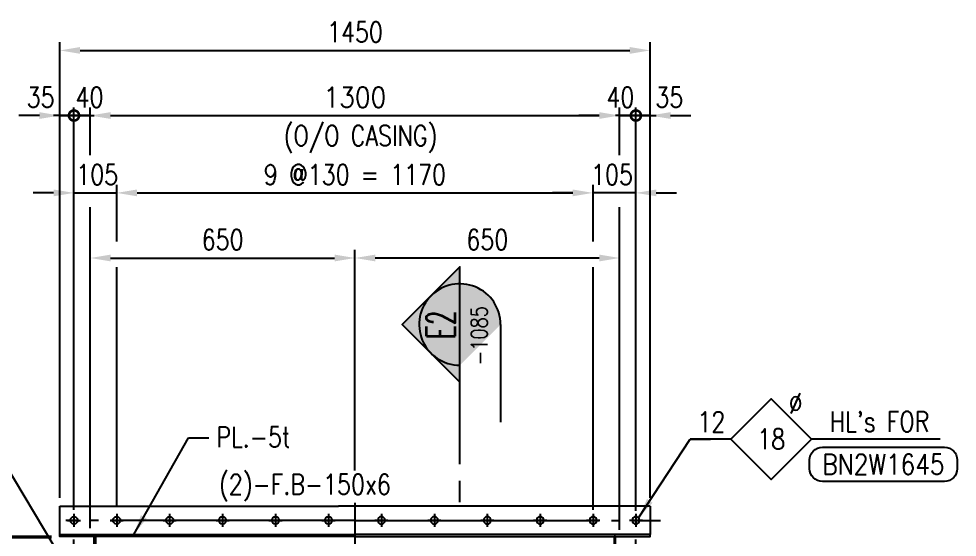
# Model space of a CAD drawing. Header units: millimetres. Extents: x 0 to 232280, y -26939 to 23794.
# Drawn here: x 16939 to 20396, y -16426 to -14515 of the extents above; entities that cross this region are included whole.
import ezdxf
from ezdxf.enums import TextEntityAlignment as Align

# ---------------------------------------------------------------- set-up
doc = ezdxf.new("R2010")
doc.units = ezdxf.units.MM
doc.header["$LTSCALE"] = 30
doc.linetypes.add('JNK-CENTER', pattern=[34, 30, -1.5, 1, -1.5])
for name, color, linetype in [('CEN-R', 1, 'JNK-CENTER'), ('CON-C', 4, 'Continuous'), ('CON-G', 3, 'Continuous'), ('CON-W', 7, 'Continuous'), ('CON-Y', 2, 'Continuous'), ('conL-g', 3, 'Continuous'), ('Dim-W', 7, 'Continuous'), ('TXT-Y', 2, 'Continuous')]:
    doc.layers.add(name, color=color, linetype=linetype)
doc.styles.add('SIMPLEX', font='simplex.shx', dxfattribs={"width": 0.8})
doc.dimstyles.new('DIM30_15', dxfattribs={"dimscale": 30, "dimtxt": 2.5, "dimasz": 2.5, "dimexe": 1, "dimexo": 1, "dimgap": 1, "dimtad": 1, "dimdec": 0, "dimlfac": 0.5, "dimdsep": 46, "dimtxsty": 'SIMPLEX', "dimcen": 0, "dimclrd": 7, "dimclre": 7, "dimclrt": 2, "dimadec": 1, "dimazin": 2, "dimtfac": 1, "dimtdec": 0, "dimtix": 1, "dimtmove": 2, "dimatfit": 0, "dimfxl": 1, "dimtolj": 1, "dimtzin": 0, "dimarcsym": 0})
doc.dimstyles.new('DIM30X1.5', dxfattribs={"dimscale": 30, "dimtxt": 2.5, "dimasz": 2.5, "dimexe": 1, "dimexo": 1, "dimgap": 1, "dimtad": 1, "dimdec": 0, "dimlfac": 0.6666666666666665, "dimdsep": 46, "dimtxsty": 'SIMPLEX', "dimcen": 0, "dimclrd": 7, "dimclre": 7, "dimclrt": 2, "dimadec": 1, "dimazin": 2, "dimtfac": 1, "dimtdec": 0, "dimtix": 1, "dimtmove": 2, "dimatfit": 0, "dimfxl": 1, "dimtolj": 1, "dimtzin": 0, "dimarcsym": 0})
doc.dimstyles.new('DIM30x3', dxfattribs={"dimscale": 30, "dimtxt": 2.5, "dimasz": 2.5, "dimexe": 1, "dimexo": 1, "dimgap": 1, "dimtad": 1, "dimdec": 0, "dimlfac": 0.33333333333333, "dimdsep": 46, "dimtxsty": 'SIMPLEX', "dimcen": 0, "dimclrd": 7, "dimclre": 7, "dimclrt": 2, "dimadec": 1, "dimazin": 2, "dimtfac": 1, "dimtdec": 0, "dimtix": 1, "dimtmove": 2, "dimatfit": 0, "dimfxl": 1, "dimtolj": 1, "dimtzin": 0, "dimarcsym": 0})

# ---------------------------------------------------------------- blocks, each defined once
blk = doc.blocks.new('*D636')
at = {"layer": 'DEFPOINTS', "color": 0, "transparency": 16777216}
for p in [(15637.82012871441, -16423.61408833099), (17090.14609741546, -16423.61408833099), (17090.14609741546, -16428.11408833099)]:
    blk.add_point(p, dxfattribs=at)
at = {"layer": 'Dim-W', "color": 7, "lineweight": -2, "transparency": 16777216}
for p, q in [((15637.82012871441, -16348.61408833099), (15637.82012871441, -16273.61408833099)), ((17060.14609741546, -16423.61408833099), (15607.82012871441, -16423.61408833099)), ((17060.14609741546, -16428.11408833099), (15607.82012871441, -16428.11408833099)), ((15637.82012871441, -16428.11408833099), (15637.82012871441, -16423.61408833099)), ((15637.82012871441, -16503.11408833099), (15637.82012871441, -16578.11408833099))]:
    blk.add_line(p, q, dxfattribs=at)
at = {"layer": 'Dim-W', "color": 7, "transparency": 16777216}
for points in [[(15625.32012871441, -16348.61408833099), (15650.32012871441, -16348.61408833099), (15637.82012871441, -16423.61408833099)], [(15625.32012871441, -16503.11408833099), (15650.32012871441, -16503.11408833099), (15637.82012871441, -16428.11408833099)]]:
    blk.add_solid(points, dxfattribs=at)
at = {"layer": 'Dim-W', "color": 2, "transparency": 16777216, "insert": (15570.32012871441, -16354.89879083619), "char_height": 75, "attachment_point": 5, "rotation": 90, "style": 'SIMPLEX'}
blk.add_mtext('\\A1;*3', dxfattribs=at)
blk = doc.blocks.new('*D640')
at = {"layer": 'DEFPOINTS', "color": 0, "transparency": 16777216}
for p in [(16117.82012871441, -16428.11408833099), (17090.14609741546, -16428.11408833099), (17089.87276352053, -16581.11408833099)]:
    blk.add_point(p, dxfattribs=at)
at = {"layer": 'Dim-W', "color": 7, "lineweight": -2, "transparency": 16777216}
for p, q in [((16117.82012871441, -16353.11408833099), (16117.82012871441, -16278.11408833099)), ((17060.14609741546, -16428.11408833099), (16087.82012871441, -16428.11408833099)), ((16117.82012871441, -16581.11408833099), (16117.82012871441, -16428.11408833099)), ((17059.87276352053, -16581.11408833099), (16087.82012871441, -16581.11408833099)), ((16117.82012871441, -16656.11408833099), (16117.82012871441, -16731.11408833099))]:
    blk.add_line(p, q, dxfattribs=at)
at = {"layer": 'Dim-W', "color": 7, "transparency": 16777216}
for points in [[(16105.32012871441, -16353.11408833099), (16130.32012871441, -16353.11408833099), (16117.82012871441, -16428.11408833099)], [(16105.32012871441, -16656.11408833099), (16130.32012871441, -16656.11408833099), (16117.82012871441, -16581.11408833099)]]:
    blk.add_solid(points, dxfattribs=at)
at = {"layer": 'Dim-W', "color": 2, "transparency": 16777216, "insert": (16050.32012871442, -16504.61408833099), "char_height": 75, "attachment_point": 5, "rotation": 90, "style": 'SIMPLEX'}
blk.add_mtext('\\A1;102', dxfattribs=at)
blk = doc.blocks.new('A$C2FEE125F')
at = {"layer": 'CEN-R'}
for p, q in [((-16.02568226856238, 0), (16.02568226856238, 0)), ((0, 16.02568226856238), (0, -16.02568226856238))]:
    blk.add_line(p, q, dxfattribs=at)
at = {"layer": 'conL-g'}
blk.add_circle((0, 0), 9, dxfattribs=at)
blk = doc.blocks.new('SECMARK1')
at = {"layer": 'CON-Y'}
h = blk.add_hatch(color=256, dxfattribs=at)
edge = h.paths.add_edge_path()
edge.add_line((21.82666666666668, 7.071067811865485), (18.29113276073393, 3.535533905932776))
edge.add_arc((21.82666666666668, 4.707345624410664e-14), 5.000000000000002, 44.99999999999977, 135.0000000000001, ccw=False)
edge.add_line((25.36220057259943, 3.535533905932773), (21.82666666666668, 7.071067811865485))
h = blk.add_hatch(color=256, dxfattribs=at)
edge = h.paths.add_edge_path()
edge.add_line((14.75559885480128, 4.707345624410664e-14), (16.82666666666668, 1.689559442740931e-14))
edge.add_arc((21.82666666666668, 4.618527782440651e-14), 5, 135.0000000000001, 180.0000000000003, ccw=False)
edge.add_line((18.29113276073393, 3.535533905932776), (14.75559885480128, 4.707345624410664e-14))
edge = h.paths.add_edge_path()
edge.add_arc((21.82666666666668, 4.736951571734001e-14), 5, 270, 540.0000000000005)
h = blk.add_hatch(color=256, dxfattribs=at)
edge = h.paths.add_edge_path()
edge.add_line((26.82666666666668, 4.332076805060308e-14), (28.89773447853207, 4.736951571734001e-14))
edge.add_line((28.89773447853207, 4.736951571734001e-14), (25.36220057259943, 3.535533905932773))
edge.add_arc((21.82666666666668, 4.951594689828198e-14), 5, -1.1368683772161603e-13, 44.999999999999716, ccw=False)
at = {"layer": 'CON-C'}
blk.add_line((0, 0), (2.633333333333307, 0), dxfattribs=at)
blk.add_lwpolyline([(4.666666666666639, 0), (28.89773447853207, 4.736951571734001e-14), (21.82666666666668, 7.071067811865485), (14.75559885480128, 4.736951571734001e-14)], dxfattribs=at)
at = {"layer": 'CON-Y'}
blk.add_line((21.82666666666668, -4.999999999999953), (9.823333333333341, -4.999999999999953), dxfattribs=at)
blk.add_arc((21.82666666666668, 4.736951571734001e-14), 5, 270, 180.0000000000004, dxfattribs=at)
at = {"layer": 'CON-C', "style": 'SIMPLEX', "width": 0.8}
blk.add_attdef('TAG', text='', height=3.5, dxfattribs=at).set_placement((21.80333333333334, 0.5800000000000568), align=Align.CENTER)
at = {"layer": 'CON-Y', "style": 'SIMPLEX', "width": 0.8}
blk.add_attdef('H0000-0000', text='', height=2, dxfattribs=at).set_placement((24.66333333333334, -3.379999999999943), align=Align.RIGHT)
blk = doc.blocks.new('BOLTHOLE')
at = {"layer": 'CON-W'}
blk.add_line((25.69684446512193, 0), (9.89949493661161, 0), dxfattribs=at)
blk.add_lwpolyline([(0, 0), (4.949747468305802, 4.949747468305844), (9.89949493661161, 0), (4.949747468305802, -4.949747468305759)], close=True, dxfattribs=at)
at = {"layer": 'CON-Y', "style": 'SIMPLEX', "width": 0.8}
for s, p in [('%%C', (8.808557265427133, 3.123021600288936)), ("HL's FOR", (24.36912746646038, 0.9010126853475384))]:
    blk.add_text(s, height=2.5, dxfattribs=at).set_placement(p, align=Align.RIGHT)
blk.add_attdef('4', text='', height=2.5, dxfattribs=at).set_placement((-0.6922360073094751, 0.8662892812148044), align=Align.RIGHT)
blk.add_attdef('22', text='', height=2.5, dxfattribs=at).set_placement((4.949747468305802, 0), align=Align.MIDDLE_CENTER)
blk = doc.blocks.new('boltmark')
at = {"layer": 'CON-Y'}
blk.add_lwpolyline([(0, -4.199666666666602), (14.99954366478296, -4.199666666666602, 0.4142135623730951), (16.56204366478296, -2.637166666666779), (16.56204366478296, -1.56249999999973, 0.414213562373095), (14.99954366478296, 2.700062395888381e-13), (0, 0, 0.4142135623730943), (-1.5625, -1.5625), (-1.5625, -2.637166666666779, 0.4142135623730959)], format="xyb", close=True, dxfattribs=at)
at = {"layer": 'CON-G', "style": 'SIMPLEX', "width": 0.8025233553132332}
blk.add_attdef('BN2W1650', text='', height=2.5, dxfattribs=at).set_placement((-8.526512829121202e-14, -3.3496666666666), (14.99954366478296, -3.3496666666666), align=Align.FIT)
blk = doc.blocks.new('*D738')
at = {"layer": 'CON-W', "color": 7, "lineweight": -2, "transparency": 16777216}
for p, q in [((17202.64609741546, -15017.6059597362), (17202.64609741546, -14841.45693572713)), ((19152.6460974152, -15017.6059597362), (19152.6460974152, -14841.45693572713)), ((17277.64609741546, -14871.45693572713), (19077.6460974152, -14871.45693572713)), ((17202.64609741546, -16392.60944743868), (17202.64609741546, -15209.26755548226)), ((19152.6460974152, -16398.11408833099), (19152.6460974152, -15209.26755548226))]:
    blk.add_line(p, q, dxfattribs=at)
at = {"layer": 'CON-W', "color": 7, "transparency": 16777216}
for points in [[(17277.64609741546, -14858.95693572713), (17277.64609741546, -14883.95693572713), (17202.64609741546, -14871.45693572713)], [(19077.6460974152, -14858.95693572713), (19077.6460974152, -14883.95693572713), (19152.6460974152, -14871.45693572713)]]:
    blk.add_solid(points, dxfattribs=at)
at = {"layer": 'DEFPOINTS', "color": 0, "transparency": 16777216}
for p in [(19152.6460974152, -14871.45693572713), (17202.64609741546, -16422.60944743868), (19152.6460974152, -16428.11408833099)]:
    blk.add_point(p, dxfattribs=at)
at = {"layer": 'CON-W', "color": 2, "transparency": 16777216, "char_height": 75, "attachment_point": 5, "style": 'SIMPLEX'}
for s, insert in [('\\A1;{\\Fromans,whgtxt|c129;\\W0.9;1300\\A0;\\Fsimplex|c129;\\W0.8;', (18177.64609741533, -14803.95693572713)), ('\\A1;{\\A0; (O/O CASING)}}', (18177.64609741533, -14958.59979286999))]:
    blk.add_mtext(s, dxfattribs=dict(at, insert=insert))
blk = doc.blocks.new('*D625')
at = {"layer": 'CON-W', "color": 7, "lineweight": -2, "transparency": 16777216}
for p, q in [((17090.14609741546, -16281.11408833098), (17090.14609741546, -14601.45693572713)), ((19265.1460974152, -16281.11408833098), (19265.1460974152, -14601.45693572713)), ((17165.14609741546, -14631.45693572713), (19190.1460974152, -14631.45693572713))]:
    blk.add_line(p, q, dxfattribs=at)
at = {"layer": 'CON-W', "color": 7, "transparency": 16777216}
for points in [[(17165.14609741546, -14618.95693572713), (17165.14609741546, -14643.95693572713), (17090.14609741546, -14631.45693572713)], [(19190.1460974152, -14618.95693572713), (19190.1460974152, -14643.95693572713), (19265.1460974152, -14631.45693572713)]]:
    blk.add_solid(points, dxfattribs=at)
at = {"layer": 'DEFPOINTS', "color": 0, "transparency": 16777216}
for p in [(19265.1460974152, -14631.45693572713), (17090.14609741546, -16311.11408833098), (19265.1460974152, -16311.11408833098)]:
    blk.add_point(p, dxfattribs=at)
at = {"layer": 'CON-W', "color": 2, "transparency": 16777216, "insert": (18177.64609741533, -14563.95693572713), "char_height": 75, "attachment_point": 5, "style": 'SIMPLEX'}
blk.add_mtext('\\A1;1450', dxfattribs=at)
blk = doc.blocks.new('*D626')
at = {"layer": 'CON-W', "color": 7, "lineweight": -2, "transparency": 16777216}
for p, q in [((17202.64609741546, -16392.60944743868), (17202.64609741546, -15366.59953491246)), ((18177.64609741533, -16179.34935192957), (18177.64609741533, -15366.59953491246)), ((17277.64609741546, -15396.59953491246), (18102.64609741533, -15396.59953491246))]:
    blk.add_line(p, q, dxfattribs=at)
at = {"layer": 'CON-W', "color": 7, "transparency": 16777216}
for points in [[(17277.64609741546, -15384.09953491246), (17277.64609741546, -15409.09953491246), (17202.64609741546, -15396.59953491246)], [(18102.64609741533, -15384.09953491246), (18102.64609741533, -15409.09953491246), (18177.64609741533, -15396.59953491246)]]:
    blk.add_solid(points, dxfattribs=at)
at = {"layer": 'DEFPOINTS', "color": 0, "transparency": 16777216}
for p in [(18177.64609741533, -15396.59953491246), (18177.64609741533, -16209.34935192957), (17202.64609741546, -16422.60944743868)]:
    blk.add_point(p, dxfattribs=at)
at = {"layer": 'CON-W', "color": 2, "transparency": 16777216, "insert": (17690.14609741539, -15329.09953491246), "char_height": 75, "attachment_point": 5, "style": 'SIMPLEX'}
blk.add_mtext('\\A1;650', dxfattribs=at)
blk = doc.blocks.new('_DotSmall')
at = {"color": 0, "linetype": 'ByBlock', "const_width": 0.5}
blk.add_lwpolyline([(-0.0625, 0, 1), (0.0625, 0, 1)], format="xyb", close=True, dxfattribs=at)
blk = doc.blocks.new('*D627')
at = {"layer": 'DEFPOINTS', "color": 0, "transparency": 16777216}
for p in [(19212.6460974152, -14871.45693572713), (19265.1460974152, -16311.11408833098), (19212.6460974152, -16328.10944743868)]:
    blk.add_point(p, dxfattribs=at)
at = {"layer": 'Dim-W', "color": 7, "lineweight": -2, "transparency": 16777216}
for p, q in [((19212.6460974152, -16298.10944743868), (19212.6460974152, -14841.45693572713)), ((19265.1460974152, -16281.11408833098), (19265.1460974152, -14841.45693572713)), ((19212.6460974152, -14871.45693572713), (19137.6460974152, -14871.45693572713)), ((19265.1460974152, -14871.45693572713), (19212.6460974152, -14871.45693572713)), ((19340.1460974152, -14871.45693572713), (19415.1460974152, -14871.45693572713))]:
    blk.add_line(p, q, dxfattribs=at)
at = {"layer": 'Dim-W', "color": 7, "transparency": 16777216}
blk.add_solid([(19340.1460974152, -14858.95693572713), (19340.1460974152, -14883.95693572713), (19265.1460974152, -14871.45693572713)], dxfattribs=at)
at = {"layer": 'Dim-W', "color": 7, "lineweight": -2, "transparency": 16777216, "xscale": 75, "yscale": 75, "zscale": 75}
blk.add_blockref('_DotSmall', (19212.6460974152, -14871.45693572713), dxfattribs=at)
at = {"layer": 'Dim-W', "color": 2, "transparency": 16777216, "insert": (19335.67928552754, -14803.95693572713), "char_height": 75, "attachment_point": 5, "style": 'SIMPLEX'}
blk.add_mtext('\\A1;35', dxfattribs=at)
blk = doc.blocks.new('*D739')
at = {"layer": 'DEFPOINTS', "color": 0, "transparency": 16777216}
for p in [(19212.6460974152, -14871.45693572713), (19212.6460974152, -16328.10944743868), (19152.6460974152, -16428.11408833099)]:
    blk.add_point(p, dxfattribs=at)
at = {"layer": 'Dim-W', "color": 7, "lineweight": -2, "transparency": 16777216}
for p, q in [((19152.6460974152, -15017.6059597362), (19152.6460974152, -14841.45693572713)), ((19212.6460974152, -16298.10944743868), (19212.6460974152, -14841.45693572713)), ((19077.6460974152, -14871.45693572713), (19002.6460974152, -14871.45693572713)), ((19152.6460974152, -14871.45693572713), (19212.6460974152, -14871.45693572713)), ((19212.6460974152, -14871.45693572713), (19287.6460974152, -14871.45693572713)), ((19152.6460974152, -16398.11408833099), (19152.6460974152, -15209.26755548226))]:
    blk.add_line(p, q, dxfattribs=at)
at = {"layer": 'Dim-W', "color": 7, "transparency": 16777216}
blk.add_solid([(19077.6460974152, -14858.95693572713), (19077.6460974152, -14883.95693572713), (19152.6460974152, -14871.45693572713)], dxfattribs=at)
at = {"layer": 'Dim-W', "color": 7, "lineweight": -2, "transparency": 16777216, "xscale": 75, "yscale": 75, "zscale": 75, "rotation": 180}
blk.add_blockref('_DotSmall', (19212.6460974152, -14871.45693572713), dxfattribs=at)
at = {"layer": 'Dim-W', "color": 2, "transparency": 16777216, "insert": (19155.3449136206, -14803.95693572713), "char_height": 75, "attachment_point": 5, "style": 'SIMPLEX'}
blk.add_mtext('\\A1;40', dxfattribs=at)
blk = doc.blocks.new('*D628')
at = {"layer": 'CON-W', "color": 7, "lineweight": -2, "transparency": 16777216}
for p, q in [((18177.64609741533, -16179.34935192957), (18177.64609741533, -15366.59953491246)), ((19152.6460974152, -16398.11408833099), (19152.6460974152, -15366.59953491246)), ((19077.6460974152, -15396.59953491246), (18252.64609741533, -15396.59953491246))]:
    blk.add_line(p, q, dxfattribs=at)
at = {"layer": 'CON-W', "color": 7, "transparency": 16777216}
for points in [[(18252.64609741533, -15384.09953491246), (18252.64609741533, -15409.09953491246), (18177.64609741533, -15396.59953491246)], [(19077.6460974152, -15384.09953491246), (19077.6460974152, -15409.09953491246), (19152.6460974152, -15396.59953491246)]]:
    blk.add_solid(points, dxfattribs=at)
at = {"layer": 'DEFPOINTS', "color": 0, "transparency": 16777216}
for p in [(18177.64609741533, -15396.59953491246), (18177.64609741533, -16209.34935192957), (19152.6460974152, -16428.11408833099)]:
    blk.add_point(p, dxfattribs=at)
at = {"layer": 'CON-W', "color": 2, "transparency": 16777216, "insert": (18665.14609741526, -15329.09953491246), "char_height": 75, "attachment_point": 5, "style": 'SIMPLEX'}
blk.add_mtext('\\A1;650', dxfattribs=at)
blk = doc.blocks.new('*D629')
at = {"layer": 'DEFPOINTS', "color": 0, "transparency": 16777216}
for p in [(17142.64610972833, -14871.45693572713), (17090.14609741546, -16311.11408833098), (17142.64610972833, -16339.50114225507)]:
    blk.add_point(p, dxfattribs=at)
at = {"layer": 'Dim-W', "color": 7, "lineweight": -2, "transparency": 16777216}
for p, q in [((17090.14609741546, -16281.11408833098), (17090.14609741546, -14841.45693572713)), ((17142.64610972833, -16309.50114225507), (17142.64610972833, -14841.45693572713)), ((17015.14609741546, -14871.45693572713), (16940.14609741546, -14871.45693572713)), ((17090.14609741546, -14871.45693572713), (17142.64610972833, -14871.45693572713)), ((17142.64610972833, -14871.45693572713), (17217.64610972833, -14871.45693572713))]:
    blk.add_line(p, q, dxfattribs=at)
at = {"layer": 'Dim-W', "color": 7, "transparency": 16777216}
blk.add_solid([(17015.14609741546, -14858.95693572713), (17015.14609741546, -14883.95693572713), (17090.14609741546, -14871.45693572713)], dxfattribs=at)
at = {"layer": 'Dim-W', "color": 7, "lineweight": -2, "transparency": 16777216, "xscale": 75, "yscale": 75, "zscale": 75, "rotation": 180}
blk.add_blockref('_DotSmall', (17142.64610972833, -14871.45693572713), dxfattribs=at)
at = {"layer": 'Dim-W', "color": 2, "transparency": 16777216, "insert": (17019.61290930312, -14803.95693572713), "char_height": 75, "attachment_point": 5, "style": 'SIMPLEX'}
blk.add_mtext('\\A1;35', dxfattribs=at)
blk = doc.blocks.new('*D740')
at = {"layer": 'DEFPOINTS', "color": 0, "transparency": 16777216}
for p in [(17142.64610972833, -14871.45693572713), (17142.64610972833, -16339.50114225507), (17202.64609741546, -16422.60944743868)]:
    blk.add_point(p, dxfattribs=at)
at = {"layer": 'Dim-W', "color": 7, "lineweight": -2, "transparency": 16777216}
for p, q in [((17142.64610972833, -16309.50114225507), (17142.64610972833, -14841.45693572713)), ((17202.64609741546, -15017.6059597362), (17202.64609741546, -14841.45693572713)), ((17142.64610972833, -14871.45693572713), (17067.64610972833, -14871.45693572713)), ((17202.64609741546, -14871.45693572713), (17142.64610972833, -14871.45693572713)), ((17277.64609741546, -14871.45693572713), (17352.64609741546, -14871.45693572713)), ((17202.64609741546, -16392.60944743868), (17202.64609741546, -15209.26755548226))]:
    blk.add_line(p, q, dxfattribs=at)
at = {"layer": 'Dim-W', "color": 7, "transparency": 16777216}
blk.add_solid([(17277.64609741546, -14858.95693572713), (17277.64609741546, -14883.95693572713), (17202.64609741546, -14871.45693572713)], dxfattribs=at)
at = {"layer": 'Dim-W', "color": 7, "lineweight": -2, "transparency": 16777216, "xscale": 75, "yscale": 75, "zscale": 75}
blk.add_blockref('_DotSmall', (17142.64610972833, -14871.45693572713), dxfattribs=at)
at = {"layer": 'Dim-W', "color": 2, "transparency": 16777216, "insert": (17199.94728121005, -14803.95693572713), "char_height": 75, "attachment_point": 5, "style": 'SIMPLEX'}
blk.add_mtext('\\A1;40', dxfattribs=at)
blk = doc.blocks.new('*D741')
at = {"layer": 'CON-W', "color": 7, "lineweight": -2, "transparency": 16777216}
for p, q in [((17142.64610972828, -16324.64374144039), (17142.64610972828, -15126.59953491246)), ((17300.14609624978, -15336.36760797176), (17300.14609624978, -15126.59953491246)), ((17067.64610972828, -15156.59953491246), (16992.64610972828, -15156.59953491246)), ((17142.64610972828, -15156.59953491246), (17300.14609624978, -15156.59953491246)), ((17375.14609624978, -15156.59953491246), (17450.14609624978, -15156.59953491246)), ((17300.14609624978, -16309.50114220372), (17300.14609624978, -15430.00238281254))]:
    blk.add_line(p, q, dxfattribs=at)
at = {"layer": 'CON-W', "color": 7, "transparency": 16777216}
for points in [[(17067.64610972828, -15144.09953491246), (17067.64610972828, -15169.09953491246), (17142.64610972828, -15156.59953491246)], [(17375.14609624978, -15144.09953491246), (17375.14609624978, -15169.09953491246), (17300.14609624978, -15156.59953491246)]]:
    blk.add_solid(points, dxfattribs=at)
at = {"layer": 'DEFPOINTS', "color": 0, "transparency": 16777216}
for p in [(17300.14609624978, -15156.59953491246), (17300.14609624978, -16339.50114220372), (17142.64610972828, -16354.64374144039)]:
    blk.add_point(p, dxfattribs=at)
at = {"layer": 'CON-W', "color": 2, "transparency": 16777216, "insert": (17228.26937041905, -15089.09953491246), "char_height": 75, "attachment_point": 5, "style": 'SIMPLEX'}
blk.add_mtext('\\A1;105', dxfattribs=at)
blk = doc.blocks.new('*D742')
at = {"layer": 'CON-W', "color": 7, "lineweight": -2, "transparency": 16777216}
for p, q in [((19055.14609858087, -15336.36760797176), (19055.14609858087, -15126.59953491246)), ((19212.6460974152, -16328.10944743868), (19212.6460974152, -15126.59953491246)), ((18980.14609858087, -15156.59953491246), (18905.14609858087, -15156.59953491246)), ((19212.6460974152, -15156.59953491246), (19055.14609858087, -15156.59953491246)), ((19287.6460974152, -15156.59953491246), (19362.6460974152, -15156.59953491246)), ((19055.14609858087, -16324.64374138904), (19055.14609858087, -15430.00238281254))]:
    blk.add_line(p, q, dxfattribs=at)
at = {"layer": 'CON-W', "color": 7, "transparency": 16777216}
for points in [[(18980.14609858087, -15144.09953491246), (18980.14609858087, -15169.09953491246), (19055.14609858087, -15156.59953491246)], [(19287.6460974152, -15144.09953491246), (19287.6460974152, -15169.09953491246), (19212.6460974152, -15156.59953491246)]]:
    blk.add_solid(points, dxfattribs=at)
at = {"layer": 'DEFPOINTS', "color": 0, "transparency": 16777216}
for p in [(19055.14609858087, -15156.59953491246), (19055.14609858087, -16354.64374138904), (19212.6460974152, -16358.10944743868)]:
    blk.add_point(p, dxfattribs=at)
at = {"layer": 'CON-W', "color": 2, "transparency": 16777216, "insert": (19124.8486722757, -15089.09953491246), "char_height": 75, "attachment_point": 5, "style": 'SIMPLEX'}
blk.add_mtext('\\A1;105', dxfattribs=at)
blk = doc.blocks.new('*D630')
at = {"layer": 'DEFPOINTS', "color": 0, "transparency": 16777216}
for p in [(17300.1460974169, -15156.59953491246), (19055.14609741376, -15156.59953491246), (19055.14609741376, -15156.59953491246)]:
    blk.add_point(p, dxfattribs=at)
at = {"layer": 'Dim-W', "color": 7, "lineweight": -2, "transparency": 16777216}
blk.add_line((17375.1460974169, -15156.59953491246), (18980.14609741376, -15156.59953491246), dxfattribs=at)
at = {"layer": 'Dim-W', "color": 7, "transparency": 16777216}
for points in [[(17375.1460974169, -15144.09953491246), (17375.1460974169, -15169.09953491246), (17300.1460974169, -15156.59953491246)], [(18980.14609741376, -15144.09953491246), (18980.14609741376, -15169.09953491246), (19055.14609741376, -15156.59953491246)]]:
    blk.add_solid(points, dxfattribs=at)
at = {"layer": 'Dim-W', "color": 2, "transparency": 16777216, "insert": (18177.64609741533, -15089.09953491246), "char_height": 75, "attachment_point": 5, "style": 'SIMPLEX'}
blk.add_mtext('\\A1;9 @130 = 1170', dxfattribs=at)

msp = doc.modelspace()

# ---------------------------------------------------------------- linework, layer by layer
at = {"layer": 'CEN-R'}
for p, q in [((18177.64609741533, -16299.04176853509), (18177.64609741533, -19120.34374854642)), ((18177.64609741532, -16363.61408833099), (17112.26221457243, -16363.61408833099)), ((18177.64609741532, -16363.61408833099), (19303.02998025821, -16363.61408833099)), ((17142.64609741546, -18353.66739850182), (17142.64609741546, -16393.61408833099)), ((19212.6460974152, -18353.66739850182), (19212.6460974152, -16393.61408833099))]:
    msp.add_line(p, q, dxfattribs=at)
at = {"layer": 'CON-G'}
for p, q in [((17090.14609741546, -16311.11408833098), (18117.64610566254, -16311.11408833099)), ((17090.14609741546, -16416.11408833099), (17090.14609741546, -16311.11408833098)), ((19265.1460974152, -16311.11408833098), (18117.64610566254, -16311.11408833099)), ((19265.1460974152, -16311.11408833098), (19265.1460974152, -16416.11408833099))]:
    msp.add_line(p, q, dxfattribs=at)
for points in [[(18177.64609741533, -16423.61408833099), (17090.14609741546, -16423.61408833099), (17090.14609741546, -16416.11408833099), (18177.64609741533, -16416.11408833099)], [(18177.64609741533, -16423.61408833099), (19265.1460974152, -16423.61408833099), (19265.1460974152, -16416.11408833099), (18177.64609741533, -16416.11408833099)]]:
    msp.add_lwpolyline(points, dxfattribs=at)
for points in [[(17217.64609741546, -16536.11408833096), (17217.64609741546, -16423.61408833099), (17222.14609741546, -16423.61408833099), (17222.14609741546, -16536.11408833099)], [(19137.6460974152, -16536.11408833096), (19137.6460974152, -16423.61408833099), (19133.1460974152, -16423.61408833099), (19133.1460974152, -16536.11408833099)]]:
    msp.add_lwpolyline(points, close=True, dxfattribs=at)
at = {"layer": 'CON-W'}
for p, q in [((17565.00632840814, -16059.94970091199), (17640.00632840814, -16059.94970091199)), ((19562.61744945397, -16064.04426167648), (19412.61744945397, -16064.04426167648))]:
    msp.add_line(p, q, dxfattribs=at)
at = {"layer": 'Dim-W'}
msp.add_line((19412.61744945397, -16064.04426167648), (19487.61744945397, -16064.04426167648), dxfattribs=at)

# ---------------------------------------------------------------- block references
at = {"xscale": 30, "yscale": 30, "zscale": 30}
msp.add_blockref('BOLTHOLE', (19562.61744945397, -16064.04426167648), dxfattribs=at).add_auto_attribs({'4': '12', '22': '18'})
ref = msp.add_blockref('boltmark', (20349.45284219114, -16094.04426167648), dxfattribs=dict(xscale=-30, yscale=30, zscale=30))
ref.add_attrib('BN2W1650', 'BN2W1645', dxfattribs={"layer": 'CON-G', "height": 75, "style": 'SIMPLEX', "width": 0.802523355316964}).set_placement((19899.46653224555, -16194.53426168602), (20349.45284219114, -16194.53426168602), align=Align.FIT)
at = {"layer": 'CON-G', "yscale": 1.504643962848297, "zscale": 1.504643962848297}
for p, xscale in [((17142.64610972833, -16363.61408833099), 1.504643962848297), ((17300.14609624978, -16363.61408827963), 1.504643962848297), ((17495.14609624978, -16363.61408833099), 1.504643962848297), ((17690.14609624978, -16363.61408833099), 1.504643962848297), ((17885.14609624978, -16363.61408833099), 1.504643962848297), ((18080.14609624978, -16363.61408833099), 1.504643962848297), ((18275.14609858087, -16363.61408833099), -1.504643962848297), ((18470.14609858087, -16363.61408833099), -1.504643962848297), ((18665.14609858087, -16363.61408833099), -1.504643962848297), ((18860.14609858087, -16363.61408833099), -1.504643962848297), ((19055.14609858087, -16363.61408827963), -1.504643962848297), ((19212.64608510231, -16363.61408833099), -1.504643962848297)]:
    msp.add_blockref('A$C2FEE125F', p, dxfattribs=dict(at, xscale=xscale))
at = {"layer": 'CON-W'}
ref = msp.add_blockref('SECMARK1', (18564.25464178477, -16296.56352905509), dxfattribs=dict(at, xscale=30, yscale=30, zscale=30, rotation=90))
ref.add_attrib('H0000-0000', '-1085', dxfattribs={"layer": 'CON-Y', "height": 60, "rotation": 90, "style": 'SIMPLEX', "width": 0.8}).set_placement((18665.65464178477, -15573.90894606003), align=Align.RIGHT)
ref.add_attrib('TAG', 'E2', dxfattribs={"layer": 'CON-C', "height": 105, "rotation": 90, "style": 'SIMPLEX', "width": 0.6}).set_placement((18546.85464178477, -15642.46352905509), align=Align.CENTER)

# ---------------------------------------------------------------- texts
at = {"layer": 'CON-W', "color": 2, "style": 'SIMPLEX', "width": 0.8}
msp.add_text('PL.-5t', height=75, dxfattribs=at).set_placement((17666.94690219394, -16094.05901467421))
at = {"layer": 'TXT-Y', "style": 'SIMPLEX', "width": 0.8}
msp.add_text('(2)-F.B-150x6', height=75, dxfattribs=at).set_placement((17993.50547700296, -16268.36834318476), align=Align.CENTER)

# ---------------------------------------------------------------- dimensions: what is measured, and where the dimension line sits
at = {"layer": 'CON-W'}
for base, p1, p2, picture, middle in [((19265.1460974152, -14631.45693572713), (17090.14609741546, -16311.11408833098), (19265.1460974152, -16311.11408833098), '*D625', (18177.64609741533, -14563.95693572713)), ((18177.64609741533, -15396.59953491246), (17202.64609741546, -16422.60944743868), (18177.64609741533, -16209.34935192957), '*D626', (17690.14609741539, -15329.09953491246))]:
    dim = msp.add_linear_dim(base=base, p1=p1, p2=p2, dimstyle='DIM30X1.5', dxfattribs=at)
    dim.commit()
    dim.dimension.update_dxf_attribs({"geometry": picture, "text_midpoint": middle})
dim = msp.add_linear_dim(base=(19152.6460974152, -14871.45693572713), p1=(17202.64609741546, -16422.60944743868), p2=(19152.6460974152, -16428.11408833099), text='{\\Fromans,whgtxt|c129;\\W0.9;<>\\A0;\\Fsimplex|c129;\\W0.8;\\X{\\A0; (O/O CASING)}}', dimstyle='DIM30X1.5', dxfattribs=at)
dim.commit()
dim.dimension.update_dxf_attribs({"geometry": '*D738', "text_midpoint": (18177.64609741533, -14871.45693572713)})
dim = msp.add_linear_dim(base=(17300.14609624978, -15156.59953491246), p1=(17142.64610972828, -16354.64374144039), p2=(17300.14609624978, -16339.50114220372), dimstyle='DIM30X1.5', dxfattribs=at)
dim.commit()
dim.dimension.update_dxf_attribs({"geometry": '*D741', "text_midpoint": (17228.26937041905, -15089.09953491246), "dimtype": 160})
dim = msp.add_linear_dim(base=(19055.14609858087, -15156.59953491246), p1=(19212.6460974152, -16358.10944743868), p2=(19055.14609858087, -16354.64374138904), angle=180, dimstyle='DIM30X1.5', dxfattribs=at)
dim.commit()
dim.dimension.update_dxf_attribs({"geometry": '*D742', "text_midpoint": (19124.8486722757, -15089.09953491246), "dimtype": 160})
dim = msp.add_linear_dim(base=(18177.64609741533, -15396.59953491246), p1=(19152.6460974152, -16428.11408833099), p2=(18177.64609741533, -16209.34935192957), angle=180, dimstyle='DIM30X1.5', dxfattribs=at)
dim.commit()
dim.dimension.update_dxf_attribs({"geometry": '*D628', "text_midpoint": (18665.14609741526, -15329.09953491246)})
at = {"layer": 'Dim-W'}
for p1, picture, middle in [((17090.14609741546, -16311.11408833098), '*D629', (17019.61290930312, -14803.95693572713)), ((17202.64609741546, -16422.60944743868), '*D740', (17199.94728121005, -14803.95693572713))]:
    dim = msp.add_linear_dim(base=(17142.64610972833, -14871.45693572713), p1=p1, p2=(17142.64610972833, -16339.50114225507), dimstyle='DIM30X1.5', override={"dimblk2": 'DotSmall', "dimsah": 1}, dxfattribs=at)
    dim.commit()
    dim.dimension.update_dxf_attribs({"geometry": picture, "text_midpoint": middle, "dimtype": 160})
for p1, picture, middle in [((19152.6460974152, -16428.11408833099), '*D739', (19155.3449136206, -14803.95693572713)), ((19265.1460974152, -16311.11408833098), '*D627', (19335.67928552754, -14803.95693572713))]:
    dim = msp.add_linear_dim(base=(19212.6460974152, -14871.45693572713), p1=p1, p2=(19212.6460974152, -16328.10944743868), angle=180, dimstyle='DIM30X1.5', override={"dimblk2": 'DotSmall', "dimsah": 1}, dxfattribs=at)
    dim.commit()
    dim.dimension.update_dxf_attribs({"geometry": picture, "text_midpoint": middle, "dimtype": 160})
dim = msp.add_linear_dim(base=(19055.14609741376, -15156.59953491246), p1=(17300.1460974169, -15156.59953491246), p2=(19055.14609741376, -15156.59953491246), text='9 @130 = <>', dimstyle='DIM30X1.5', dxfattribs=at)
dim.commit()
dim.dimension.update_dxf_attribs({"geometry": '*D630', "text_midpoint": (18177.64609741533, -15089.09953491246)})
dim = msp.add_linear_dim(base=(15637.82012871441, -16423.61408833099), p1=(17090.14609741546, -16428.11408833099), p2=(17090.14609741546, -16423.61408833099), angle=90, text='*<>', dimstyle='DIM30X1.5', dxfattribs=at)
dim.commit()
dim.dimension.update_dxf_attribs({"geometry": '*D636', "text_midpoint": (15570.32012871441, -16354.89879083619), "dimtype": 160})
dim = msp.add_linear_dim(base=(16117.82012871441, -16428.11408833099), p1=(17089.87276352053, -16581.11408833099), p2=(17090.14609741546, -16428.11408833099), angle=90, dimstyle='DIM30X1.5', dxfattribs=at)
dim.commit()
dim.dimension.update_dxf_attribs({"geometry": '*D640', "text_midpoint": (16050.32012871442, -16504.61408833099)})

# ---------------------------------------------------------------- leaders
at = {"layer": 'CON-W'}
msp.add_leader([(17136.00391816134, -16570.18467673358), (16834.33952749097, -16064.04426167648)], dimstyle='DIM30_15', override={"dimgap": 1, "dimtad": 0}, dxfattribs=at)
for points, dimstyle in [([(17362.74213549748, -16416.11408833099), (17565.00632840814, -16059.94970091199)], 'DIM30_15'), ([(19222.71587438864, -16354.55984016683), (19412.61744945397, -16064.04426167648)], 'DIM30x3')]:
    msp.add_leader(points, dimstyle=dimstyle, dxfattribs=at)

doc.saveas('drawing.dxf')
